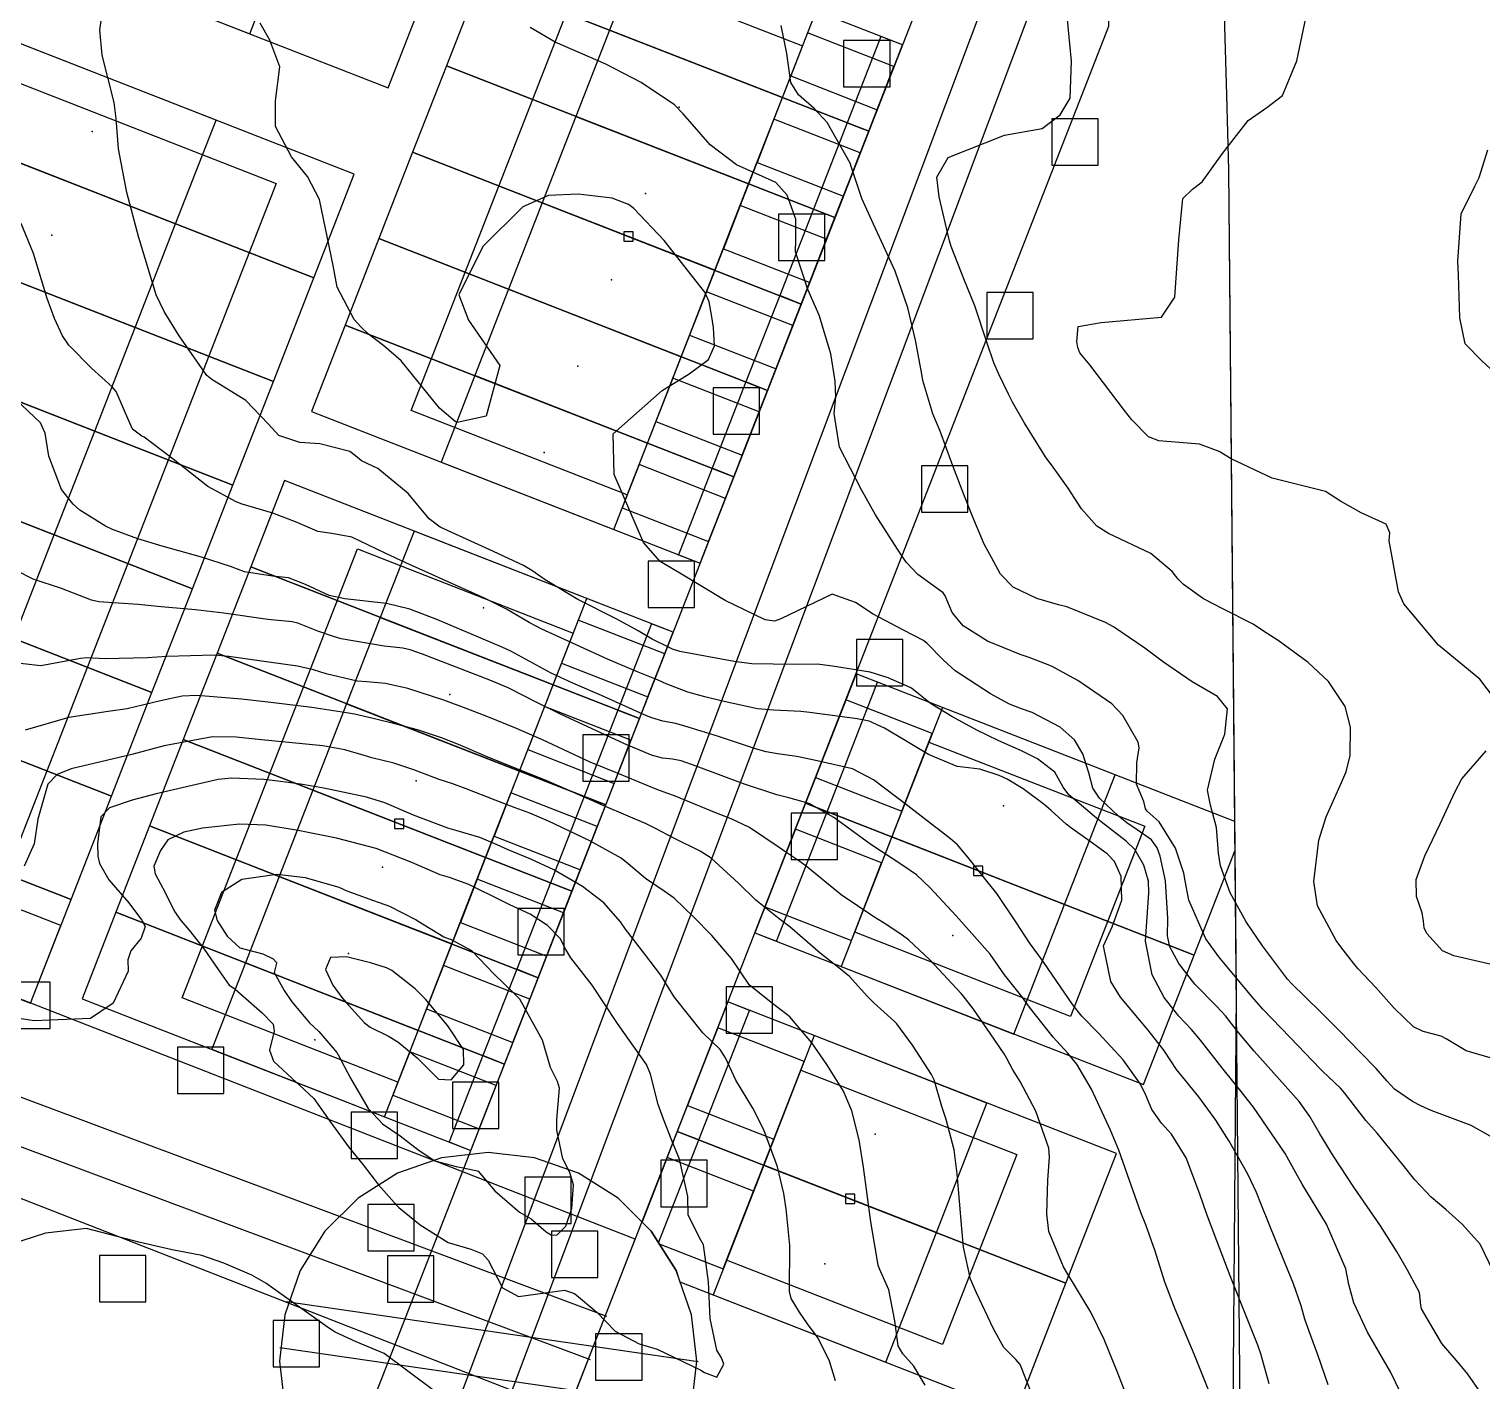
# Model space of a CAD drawing. Header units: feet. Extents: x 1313709 to 1317500, y 405869 to 411659.
# Drawn here: x 1316105.3 to 1316418.7, y 409114.9 to 409406.5 of the extents above; entities that cross this region are included whole.
import ezdxf

# ---------------------------------------------------------------- set-up
doc = ezdxf.new("R2010")
doc.units = ezdxf.units.FT
for name, color, linetype in [('A-BLDG-OTLN', 3, 'CONTINUOUS'), ('C-LOD', 30, 'CONTINUOUS'), ('C-MISC', 7, 'CONTINUOUS'), ('C-PROP', 6, 'CONTINUOUS'), ('C-PVMT', 8, 'CONTINUOUS'), ('C-TOPO-MAJR', 32, 'CONTINUOUS'), ('C-TOPO-SPOT', 7, 'CONTINUOUS'), ('C-UTIL', 4, 'CONTINUOUS'), ('L-PLNT-TREE', 90, 'CONTINUOUS'), ('V-PROP-LINE', 7, 'CONTINUOUS')]:
    doc.layers.add(name, color=color, linetype=linetype)

msp = doc.modelspace()

# ---------------------------------------------------------------- linework, layer by layer
at = {"layer": 'A-BLDG-OTLN'}
for points in [[(1316108.22, 409422.96), (1316152.93, 409405.5), (1316161.66, 409427.86), (1316116.95, 409445.31), (1316108.22, 409422.96)], [(1316230.53, 409406.3), (1316267.8, 409391.75), (1316275.07, 409410.38), (1316237.81, 409424.93), (1316230.53, 409406.3)], [(1316223.26, 409387.67), (1316260.53, 409373.12), (1316267.8, 409391.75), (1316230.53, 409406.3), (1316223.26, 409387.67)], [(1316092.22, 409381.97), (1316136.93, 409364.51), (1316145.66, 409386.87), (1316100.95, 409404.33), (1316092.22, 409381.97)], [(1316215.99, 409369.04), (1316253.25, 409354.49), (1316260.53, 409373.12), (1316223.26, 409387.67), (1316215.99, 409369.04)], [(1316083.49, 409359.61), (1316128.2, 409342.16), (1316136.93, 409364.51), (1316092.22, 409381.97), (1316083.49, 409359.61)], [(1316208.71, 409350.41), (1316245.98, 409335.86), (1316253.25, 409354.49), (1316215.99, 409369.04), (1316208.71, 409350.41)], [(1316074.76, 409337.26), (1316119.47, 409319.8), (1316128.2, 409342.16), (1316083.49, 409359.61), (1316074.76, 409337.26)], [(1316201.44, 409331.78), (1316238.71, 409317.23), (1316245.98, 409335.86), (1316208.71, 409350.41), (1316201.44, 409331.78)], [(1316066.04, 409314.9), (1316110.75, 409297.44), (1316119.47, 409319.8), (1316074.76, 409337.26), (1316066.04, 409314.9)], [(1316194.17, 409313.14), (1316231.43, 409298.6), (1316238.71, 409317.23), (1316201.44, 409331.78), (1316194.17, 409313.14)], [(1316057.31, 409292.54), (1316102.02, 409275.09), (1316110.75, 409297.44), (1316066.04, 409314.9), (1316057.31, 409292.54)], [(1316181.08, 409279.61), (1316218.34, 409265.06), (1316225.61, 409283.69), (1316188.35, 409298.24), (1316181.08, 409279.61)], [(1316173.8, 409260.98), (1316211.07, 409246.43), (1316218.34, 409265.06), (1316181.08, 409279.61), (1316173.8, 409260.98)], [(1316166.53, 409242.35), (1316203.79, 409227.8), (1316211.07, 409246.43), (1316173.8, 409260.98), (1316166.53, 409242.35)], [(1316291.41, 409232.25), (1316328.67, 409217.7), (1316339.58, 409245.64), (1316302.32, 409260.19), (1316291.41, 409232.25)], [(1316159.26, 409223.72), (1316196.52, 409209.17), (1316203.79, 409227.8), (1316166.53, 409242.35), (1316159.26, 409223.72)], [(1316280.5, 409204.3), (1316317.76, 409189.75), (1316328.67, 409217.7), (1316291.41, 409232.25), (1316280.5, 409204.3)], [(1316151.98, 409205.09), (1316189.25, 409190.54), (1316196.52, 409209.17), (1316159.26, 409223.72), (1316151.98, 409205.09)], [(1316144.71, 409186.46), (1316181.98, 409171.91), (1316189.25, 409190.54), (1316151.98, 409205.09), (1316144.71, 409186.46)], [(1316263.77, 409161.45), (1316301.03, 409146.9), (1316311.94, 409174.85), (1316274.68, 409189.4), (1316263.77, 409161.45)], [(1316252.86, 409133.51), (1316290.12, 409118.96), (1316301.03, 409146.9), (1316263.77, 409161.45), (1316252.86, 409133.51)]]:
    msp.add_lwpolyline(points, close=True, dxfattribs=at)
at = {"layer": 'C-LOD'}
msp.add_lwpolyline([(1316363.56, 408919.77), (1316365.74, 409198.63), (1316364.12, 409376.15), (1316363.66, 409392.25), (1316359.66, 409530.59), (1316358.43, 409573.13), (1316356.29, 409647.36), (1316354.08, 409723.75), (1316351.92, 409798.39), (1316349.7, 409875.22)], dxfattribs=at)
at = {"layer": 'C-MISC'}
msp.add_lwpolyline([(1316175.29, 409882.05), (1316147.13, 409840.8), (1316117.25, 409800.78), (1316085.69, 409762.07), (1315822.79, 409453.18), (1315751.45, 409369.35), (1315496.6, 409069.92), (1315725.53, 408876.04), (1315669.73, 408824.9), (1315611.32, 408771.35), (1315906.47, 408572.9), (1316371.21, 408597.55), (1316364.12, 409376.15), (1316363.66, 409392.25), (1316359.66, 409530.59), (1316358.43, 409573.13), (1316356.29, 409647.36), (1316354.08, 409723.75), (1316351.92, 409798.39), (1316349.7, 409875.22)], dxfattribs=at)
at = {"layer": 'C-PROP'}
for points in [[(1316089.59, 409430.23), (1316182.74, 409393.86), (1316191.47, 409416.22), (1316098.32, 409452.58), (1316089.59, 409430.23)], [(1316202.59, 409417.21), (1316286.43, 409384.48), (1316291.75, 409398.11), (1316293.7, 409403.11), (1316209.86, 409435.84), (1316202.59, 409417.21)], [(1316187.76, 409324.23), (1316225.58, 409421.11), (1316272.16, 409402.93), (1316234.34, 409306.05), (1316187.76, 409324.23)], [(1316195.32, 409398.58), (1316279.15, 409365.85), (1316283.77, 409377.67), (1316286.43, 409384.48), (1316202.59, 409417.21), (1316195.32, 409398.58)], [(1316073.59, 409389.24), (1316166.74, 409352.87), (1316175.47, 409375.23), (1316082.32, 409411.6), (1316073.59, 409389.24)], [(1316034.03, 409232.92), (1316098.04, 409396.87), (1316158.59, 409373.23), (1316094.58, 409209.28), (1316034.03, 409232.92)], [(1316188.04, 409379.95), (1316271.88, 409347.22), (1316279.15, 409365.85), (1316195.32, 409398.58), (1316188.04, 409379.95)], [(1316064.86, 409366.88), (1316158.01, 409330.52), (1316166.74, 409352.87), (1316073.59, 409389.24), (1316064.86, 409366.88)], [(1316180.77, 409361.32), (1316264.61, 409328.59), (1316269.92, 409342.19), (1316271.88, 409347.22), (1316188.04, 409379.95), (1316180.77, 409361.32)], [(1316056.14, 409344.53), (1316056.14, 409344.53), (1316056.14, 409344.53), (1316149.28, 409308.16), (1316158.01, 409330.52), (1316064.86, 409366.88), (1316056.14, 409344.53)], [(1316233.62, 409360.77), (1316235.62, 409360.77), (1316235.62, 409362.77), (1316233.62, 409362.77), (1316233.62, 409360.77)], [(1316173.5, 409342.69), (1316257.33, 409309.96), (1316261.95, 409321.79), (1316264.61, 409328.59), (1316180.77, 409361.32), (1316173.5, 409342.69)], [(1316047.41, 409322.17), (1316047.41, 409322.17), (1316047.41, 409322.17), (1316140.56, 409285.8), (1316149.28, 409308.16), (1316056.14, 409344.53), (1316047.41, 409322.17)], [(1316166.22, 409324.05), (1316250.06, 409291.33), (1316257.33, 409309.96), (1316173.5, 409342.69), (1316166.22, 409324.05)], [(1316038.68, 409299.81), (1316038.68, 409299.81), (1316038.68, 409299.81), (1316131.83, 409263.45), (1316140.56, 409285.8), (1316047.41, 409322.17), (1316038.68, 409299.81)], [(1316153.13, 409290.52), (1316236.97, 409257.79), (1316244.24, 409276.42), (1316160.4, 409309.15), (1316153.13, 409290.52)], [(1316029.95, 409277.46), (1316123.1, 409241.09), (1316131.83, 409263.45), (1316038.68, 409299.81), (1316029.95, 409277.46)], [(1316138.31, 409197.55), (1316176.13, 409294.42), (1316222.7, 409276.24), (1316184.88, 409179.36), (1316138.31, 409197.55)], [(1316145.86, 409271.89), (1316229.69, 409239.16), (1316236.97, 409257.79), (1316153.13, 409290.52), (1316145.86, 409271.89)], [(1316021.22, 409255.1), (1316114.37, 409218.73), (1316123.1, 409241.09), (1316029.95, 409277.46), (1316021.22, 409255.1)], [(1316138.58, 409253.26), (1316222.42, 409220.53), (1316229.69, 409239.16), (1316145.86, 409271.89), (1316138.58, 409253.26)], [(1316272.78, 409239.52), (1316356.61, 409206.79), (1316365.46, 409229.44), (1316365.4, 409235.56), (1316283.69, 409267.46), (1316272.78, 409239.52)], [(1316012.5, 409232.74), (1316061.71, 409213.53), (1316105.64, 409196.38), (1316114.37, 409218.73), (1316021.22, 409255.1), (1316012.5, 409232.74)], [(1316131.31, 409234.63), (1316215.15, 409201.9), (1316222.42, 409220.53), (1316138.58, 409253.26), (1316131.31, 409234.63)], [(1316283.4, 409211.75), (1316299.41, 409252.74), (1316345.98, 409234.55), (1316329.98, 409193.56), (1316283.4, 409211.75)], [(1316261.87, 409211.57), (1316345.7, 409178.84), (1316356.61, 409206.79), (1316272.78, 409239.52), (1316261.87, 409211.57)], [(1316124.04, 409216), (1316207.87, 409183.27), (1316215.15, 409201.9), (1316131.31, 409234.63), (1316124.04, 409216)], [(1316184.16, 409234.08), (1316186.16, 409234.08), (1316186.16, 409236.08), (1316184.16, 409236.08), (1316184.16, 409234.08)], [(1316309.04, 409223.97), (1316311.04, 409223.97), (1316311.04, 409225.97), (1316309.04, 409225.97), (1316309.04, 409223.97)], [(1316116.77, 409197.37), (1316200.6, 409164.64), (1316207.87, 409183.27), (1316124.04, 409216), (1316116.77, 409197.37)], [(1316245.14, 409168.72), (1316328.98, 409135.99), (1316339.89, 409163.94), (1316256.05, 409196.67), (1316245.14, 409168.72)], [(1316255.77, 409140.96), (1316271.77, 409181.95), (1316318.35, 409163.76), (1316302.35, 409122.78), (1316255.77, 409140.96)], [(1316237.52, 409149.21), (1316239.51, 409147.23), (1316244.87, 409138.7), (1316245.71, 409136.3), (1316318.07, 409108.05), (1316328.98, 409135.99), (1316245.14, 409168.72), (1316237.52, 409149.21)], [(1316281.4, 409153.18), (1316283.4, 409153.18), (1316283.4, 409155.18), (1316281.4, 409155.18), (1316281.4, 409153.18)]]:
    msp.add_lwpolyline(points, close=True, dxfattribs=at)
at = {"layer": 'C-PVMT'}
for points in [[(1316173.24, 409094.56), (1316205.13, 409066.25), (1316338.22, 409407.15), (1316335.26, 409509.56), (1316173.24, 409094.56)], [(1316269.62, 409396.41), (1316288.25, 409389.14), (1316289.32, 409391.88), (1316291.88, 409398.45), (1316273.25, 409405.73), (1316269.62, 409396.41)], [(1316281.77, 409386.3), (1316286.43, 409384.48), (1316288.62, 409390.08), (1316291.75, 409398.11), (1316293.7, 409403.11), (1316289.04, 409404.93), (1316281.77, 409386.3)], [(1316262.34, 409377.78), (1316280.97, 409370.51), (1316284.4, 409379.27), (1316284.61, 409379.82), (1316265.98, 409387.1), (1316262.34, 409377.78)], [(1316274.5, 409367.67), (1316279.15, 409365.85), (1316283.77, 409377.67), (1316285.61, 409382.38), (1316286.43, 409384.48), (1316281.77, 409386.3), (1316274.5, 409367.67)], [(1316255.07, 409359.15), (1316273.7, 409351.88), (1316277.33, 409361.19), (1316258.71, 409368.47), (1316255.07, 409359.15)], [(1316267.22, 409349.04), (1316271.88, 409347.22), (1316279.15, 409365.85), (1316274.5, 409367.67), (1316267.22, 409349.04)], [(1316247.8, 409340.52), (1316266.43, 409333.25), (1316266.82, 409334.26), (1316270.06, 409342.56), (1316251.43, 409349.84), (1316247.8, 409340.52)], [(1316259.95, 409330.41), (1316264.61, 409328.59), (1316268.43, 409338.36), (1316270.02, 409342.44), (1316271.88, 409347.22), (1316267.22, 409349.04), (1316259.95, 409330.41)], [(1316240.52, 409321.89), (1316259.15, 409314.62), (1316261.95, 409321.79), (1316262.79, 409323.93), (1316244.16, 409331.21), (1316240.52, 409321.89)], [(1316252.68, 409311.78), (1316257.33, 409309.96), (1316261.95, 409321.79), (1316264.61, 409328.59), (1316259.95, 409330.41), (1316252.68, 409311.78)], [(1316233.25, 409303.26), (1316251.88, 409295.98), (1316255.51, 409305.3), (1316236.89, 409312.57), (1316233.25, 409303.26)], [(1316245.4, 409293.15), (1316250.06, 409291.33), (1316257.33, 409309.96), (1316252.68, 409311.78), (1316245.4, 409293.15)], [(1316220.16, 409269.72), (1316238.79, 409262.45), (1316240.6, 409267.1), (1316242.42, 409271.76), (1316223.79, 409279.04), (1316220.16, 409269.72)], [(1316232.31, 409259.61), (1316236.97, 409257.79), (1316244.24, 409276.42), (1316239.58, 409278.24), (1316232.31, 409259.61)], [(1316272.78, 409239.52), (1316277.43, 409237.7), (1316288.34, 409265.64), (1316283.69, 409267.46), (1316272.78, 409239.52)], [(1316212.88, 409251.09), (1316231.51, 409243.82), (1316233.33, 409248.48), (1316235.15, 409253.13), (1316216.52, 409260.41), (1316212.88, 409251.09)], [(1316225.04, 409240.98), (1316229.69, 409239.16), (1316236.97, 409257.79), (1316232.31, 409259.61), (1316225.04, 409240.98)], [(1316274.96, 409245.11), (1316293.59, 409237.83), (1316300.13, 409254.6), (1316281.51, 409261.87), (1316274.96, 409245.11)], [(1316012.5, 409232.74), (1316061.71, 409213.53), (1316105.64, 409196.38), (1316112.19, 409213.15), (1316019.04, 409249.51), (1316012.5, 409232.74)], [(1315960.68, 409210.03), (1315960.68, 409210.03), (1315986.33, 409215.13), (1316024.6, 409207.52), (1316047.29, 409192.36), (1316048.29, 409193.62), (1316092.88, 409158.42), (1316221.51, 409108.2), (1316236.06, 409145.46), (1315975.23, 409247.29), (1315960.68, 409210.03)], [(1316205.61, 409232.46), (1316224.24, 409225.19), (1316227.87, 409234.5), (1316209.25, 409241.78), (1316205.61, 409232.46)], [(1316217.77, 409222.35), (1316222.42, 409220.53), (1316229.69, 409239.16), (1316225.04, 409240.98), (1316217.77, 409222.35)], [(1316261.87, 409211.57), (1316266.52, 409209.75), (1316277.43, 409237.7), (1316272.78, 409239.52), (1316261.87, 409211.57)], [(1316264.05, 409217.16), (1316282.68, 409209.89), (1316289.22, 409226.66), (1316270.6, 409233.93), (1316264.05, 409217.16)], [(1316198.34, 409213.83), (1316216.97, 409206.56), (1316218.79, 409211.22), (1316220.6, 409215.87), (1316201.97, 409223.15), (1316198.34, 409213.83)], [(1316210.49, 409203.72), (1316215.15, 409201.9), (1316222.42, 409220.53), (1316217.77, 409222.35), (1316210.49, 409203.72)], [(1316191.06, 409195.2), (1316209.69, 409187.93), (1316213.33, 409197.24), (1316194.7, 409204.52), (1316191.06, 409195.2)], [(1316203.22, 409185.09), (1316207.87, 409183.27), (1316215.15, 409201.9), (1316210.49, 409203.72), (1316203.22, 409185.09)], [(1316245.14, 409168.72), (1316249.79, 409166.9), (1316260.7, 409194.85), (1316256.05, 409196.67), (1316245.14, 409168.72)], [(1316247.32, 409174.31), (1316265.95, 409167.04), (1316272.5, 409183.81), (1316253.87, 409191.08), (1316250.59, 409182.69), (1316247.32, 409174.31)], [(1316183.79, 409176.57), (1316202.42, 409169.3), (1316206.05, 409178.61), (1316187.43, 409185.89), (1316183.79, 409176.57)], [(1316195.95, 409166.46), (1316200.6, 409164.64), (1316207.87, 409183.27), (1316203.22, 409185.09), (1316195.95, 409166.46)], [(1316237.52, 409149.21), (1316239.51, 409147.23), (1316241.11, 409144.68), (1316249.79, 409166.9), (1316245.14, 409168.72), (1316241.73, 409159.99), (1316237.52, 409149.21)], [(1316237.52, 409149.21), (1316239.51, 409147.23), (1316241.24, 409144.48), (1316255.04, 409139.09), (1316261.59, 409155.86), (1316242.96, 409163.13), (1316237.67, 409149.6), (1316237.52, 409149.21)]]:
    msp.add_lwpolyline(points, close=True, dxfattribs=at)
msp.add_lwpolyline([(1316248.2, 409109.16), (1316249.32, 409119.17), (1316248.2, 409129.18), (1316244.87, 409138.7), (1316239.51, 409147.23), (1316232.38, 409154.35), (1316223.85, 409159.71), (1316214.34, 409163.04), (1316204.32, 409164.17), (1316194.31, 409163.04), (1316184.8, 409159.71), (1316176.27, 409154.35), (1316169.14, 409147.23), (1316163.78, 409138.7), (1316160.45, 409129.18), (1316159.32, 409119.17), (1316159.32, 409119.17), (1316160.45, 409109.16)], dxfattribs=at)
at = {"layer": 'C-TOPO-MAJR'}
for points in [[(1316424.96, 409183.34), (1316415.31, 409186.15), (1316410.97, 409188.72), (1316409.9, 409189.31), (1316406.06, 409190.32), (1316403.93, 409191.28), (1316399.74, 409195.31), (1316395.83, 409199.76), (1316391.92, 409203.91), (1316391.01, 409205), (1316388.28, 409208.57), (1316387.27, 409209.89), (1316383.25, 409217.38), (1316382.41, 409222.68), (1316383.52, 409231.53), (1316385.11, 409236.61), (1316388.09, 409243.38), (1316389.38, 409246.29), (1316390.29, 409249.83), (1316390.33, 409255.93), (1316389.23, 409260.41), (1316385.57, 409265.8), (1316381.21, 409269.91), (1316374.76, 409274.6), (1316371.62, 409276.67), (1316369.32, 409278.19), (1316362.83, 409281.49), (1316358.61, 409283.62), (1316354.3, 409286.74), (1316353.2, 409287.88), (1316351.89, 409289.52), (1316347.31, 409293.4), (1316338.16, 409297.74), (1316335.64, 409299.28), (1316332.35, 409303.07), (1316329.48, 409307.47), (1316326.21, 409312.04), (1316324.55, 409314.26), (1316319.96, 409321.68), (1316317.47, 409326.05), (1316316.59, 409327.78), (1316314.53, 409332.07), (1316313.4, 409334.54), (1316311.89, 409338.97), (1316309.33, 409346.82), (1316306.94, 409352.65), (1316304.19, 409359.61), (1316303.86, 409360.82), (1316301.59, 409370.37), (1316301.1, 409374.56), (1316303.56, 409378.85), (1316315.72, 409383.61), (1316323.86, 409385.09), (1316327.73, 409388.02), (1316329.89, 409391.66), (1316330.2, 409399.58), (1316328.76, 409414.66)], [(1316400.96, 409112.73), (1316399.05, 409116.76), (1316394, 409125.41), (1316391.04, 409131.73), (1316390.01, 409135.74), (1316389.31, 409139.06), (1316385.16, 409148.72), (1316379.95, 409157.38), (1316378.59, 409159.77), (1316376.29, 409163.94), (1316369.46, 409173.94), (1316366.48, 409177.69), (1316362.87, 409182.16), (1316358.02, 409188.44), (1316356.06, 409190.72), (1316353.34, 409193.62), (1316350.17, 409197.6), (1316347.58, 409202.48), (1316346.16, 409209.78), (1316346.86, 409220.17), (1316346.75, 409222.75), (1316345.77, 409226.18), (1316343.83, 409229.58), (1316341.93, 409231.38), (1316336.58, 409235.5), (1316335.15, 409236.69), (1316333.21, 409238.29), (1316329.61, 409241.37), (1316328.37, 409243.02), (1316326.54, 409246.26), (1316322.87, 409249.14), (1316319.36, 409250.83), (1316314.53, 409252.97), (1316309.73, 409255.31), (1316304.33, 409258.27), (1316299.78, 409261.03), (1316295.66, 409264.36), (1316295.4, 409264.53), (1316290.6, 409266.57), (1316286.71, 409267.79), (1316278.62, 409269.09), (1316275.87, 409269.45), (1316275.34, 409269.5), (1316270.4, 409269.46), (1316261.21, 409269.62), (1316257.43, 409270.11), (1316245.65, 409272.29), (1316244.13, 409272.78), (1316243.55, 409273.03), (1316239.69, 409274.92), (1316236.71, 409276.72), (1316232.11, 409279.21), (1316223.68, 409283.51), (1316216.62, 409287.74), (1316213.77, 409289.71), (1316211.93, 409290.83), (1316205.46, 409293.84), (1316193.97, 409299.08), (1316191.6, 409300.85), (1316187.06, 409306.35), (1316180.51, 409311.74), (1316177.01, 409313.42), (1316175.69, 409314.47), (1316174.47, 409315.39), (1316168.01, 409317.07), (1316163.73, 409317.35), (1316159.2, 409318.87), (1316156.87, 409321.39), (1316152.05, 409326.42), (1316144.74, 409330.92), (1316143.68, 409331.79), (1316137.71, 409340.36), (1316134.42, 409345.6), (1316132.75, 409349.22), (1316128.94, 409361.8), (1316126.39, 409371.3), (1316124.57, 409380.73), (1316124.13, 409387.26), (1316123.68, 409390.66), (1316121.05, 409400.9), (1316120.55, 409406.36), (1316121.23, 409410.77)], [(1316421.38, 409262.09), (1316418.27, 409266.32), (1316409.36, 409273.63), (1316401.89, 409282.55), (1316400.74, 409285.13), (1316398.67, 409296.15), (1316398.83, 409297.86), (1316398.04, 409299.75), (1316392.62, 409302.14), (1316388.18, 409304.68), (1316384.97, 409306.78), (1316382.35, 409307.45), (1316373.45, 409309.64), (1316364.63, 409313.8), (1316362.01, 409315.37), (1316357.76, 409316.99), (1316348.98, 409317.74), (1316346.77, 409318.58), (1316343.18, 409322.21), (1316341.63, 409324.25), (1316334.1, 409334.07), (1316331.95, 409336.66), (1316331.57, 409337.83), (1316331.32, 409339.14), (1316331.59, 409342.39), (1316336.6, 409343.2), (1316349.6, 409344.37), (1316352.49, 409348.7), (1316353.33, 409361.07), (1316354.19, 409369.95), (1316356.29, 409371.97), (1316358.38, 409373.59), (1316362.75, 409379.7), (1316368.26, 409386.83), (1316372.27, 409389.59), (1316375.69, 409392.2), (1316378.76, 409399.71), (1316381.1, 409410.58)], [(1316418.48, 409112.36), (1316415.65, 409116.35), (1316413.99, 409118.4), (1316410.08, 409123), (1316405.64, 409130.47), (1316405.51, 409131.26), (1316405.2, 409134.01), (1316402.63, 409138.81), (1316400.44, 409142.66), (1316396.84, 409148.39), (1316391.1, 409156.72), (1316386.69, 409163.38), (1316383.72, 409168.25), (1316381.6, 409171.96), (1316379.27, 409175.18), (1316369.54, 409186.07), (1316365.84, 409190.53), (1316363.38, 409193.66), (1316361.52, 409195.71), (1316356.8, 409200.49), (1316353.35, 409204.95), (1316351.38, 409208.57), (1316350.87, 409210.96), (1316350.92, 409214.7), (1316350.47, 409222.78), (1316349.29, 409228.1), (1316348.64, 409229.91), (1316347.39, 409231.63), (1316344.32, 409233.81), (1316342.07, 409235.32), (1316340.33, 409236.77), (1316336.24, 409240.65), (1316334.77, 409242.76), (1316333.88, 409246.1), (1316332.61, 409250.19), (1316330.83, 409253.24), (1316327.76, 409255.97), (1316321.65, 409259.12), (1316319.42, 409259.93), (1316316.83, 409260.88), (1316312.69, 409263.1), (1316305.11, 409268.09), (1316302.46, 409270.45), (1316299.06, 409274), (1316298.24, 409274.63), (1316293.9, 409276.89), (1316287.39, 409280.33), (1316283.56, 409282.83), (1316278.53, 409284.61), (1316267.5, 409279.3), (1316266.1, 409278.77), (1316264.1, 409279.07), (1316259.64, 409281.25), (1316255.43, 409283.29), (1316245.69, 409289.18), (1316244.46, 409289.91), (1316241.45, 409291.67), (1316237.83, 409295.78), (1316231.51, 409310.42), (1316231.32, 409319.19), (1316241.86, 409328.54), (1316247.68, 409332.18), (1316251.9, 409335.28), (1316253.14, 409338.2), (1316252.95, 409342.15), (1316252.53, 409344.86), (1316252.01, 409347.71), (1316251.05, 409349.77), (1316242.28, 409360.92), (1316235.76, 409367.85), (1316234.61, 409368.71), (1316231.1, 409370.03), (1316223.73, 409370.93), (1316217.33, 409370.63), (1316211.81, 409368.17), (1316203.16, 409359.65), (1316198.02, 409349.22), (1316200.1, 409343.77), (1316206.83, 409333.97), (1316203.92, 409323.01), (1316197.65, 409321.67), (1316197.2, 409321.85), (1316193.87, 409324.74), (1316185.59, 409334.96), (1316181.81, 409338.17), (1316178.53, 409340.7), (1316176.89, 409342.32), (1316175.43, 409343.9), (1316171.79, 409350.84), (1316170.88, 409355.56), (1316167.94, 409369.8), (1316165.4, 409374.76), (1316161.9, 409379), (1316158.47, 409385.5), (1316158.44, 409391.02), (1316159.4, 409398.38), (1316157.24, 409404.14), (1316155.16, 409407.81)], [(1316421.21, 409138.42), (1316418.3, 409144.39), (1316414.5, 409148.65), (1316410.9, 409151.91), (1316407.75, 409154.56), (1316404.22, 409158.29), (1316401.72, 409161.43), (1316396.13, 409168.35), (1316393.69, 409171.12), (1316389.04, 409177.09), (1316388.21, 409178.06), (1316384.34, 409181.73), (1316383.82, 409182.25), (1316377.36, 409188.97), (1316371.41, 409195.14), (1316369.09, 409197.81), (1316363.41, 409204.65), (1316361.93, 409206.38), (1316359.12, 409210.3), (1316355.45, 409218.63), (1316354.72, 409222.81), (1316354.43, 409224.47), (1316352.61, 409229.82), (1316349.07, 409235.53), (1316346.46, 409237.83), (1316346.12, 409238.3), (1316345.76, 409239.94), (1316344.2, 409243.64), (1316344.25, 409248.21), (1316344.79, 409251.48), (1316344.54, 409252.7), (1316341.22, 409258.45), (1316338.87, 409260.96), (1316331.53, 409265.98), (1316325.87, 409269.11), (1316321.03, 409271), (1316319.08, 409271.63), (1316312.04, 409274.5), (1316306.77, 409277.81), (1316304.43, 409280.69), (1316302.93, 409284.29), (1316302.51, 409284.95), (1316297.05, 409288.87), (1316294.52, 409291.53), (1316292.67, 409294.34), (1316287.87, 409301.77), (1316284.86, 409307.11), (1316280.11, 409316.35), (1316279.01, 409323.63), (1316279.31, 409327.16), (1316279.22, 409330.58), (1316278.25, 409336.51), (1316275.72, 409344.78), (1316273.27, 409350.35), (1316270.67, 409358.45), (1316270.72, 409361.11), (1316270.69, 409365.52), (1316268.81, 409370.68), (1316266.38, 409373.4), (1316265.63, 409373.81), (1316257.93, 409377.21), (1316252.23, 409381.53), (1316246.44, 409388.27), (1316244.53, 409390.18), (1316237.34, 409395), (1316229.74, 409398.97), (1316218.83, 409403.72), (1316213.38, 409406.84)], [(1316420.49, 409167.7), (1316416.36, 409170), (1316407.72, 409173.24), (1316405.51, 409174.24), (1316403.72, 409175.21), (1316399.86, 409177.87), (1316398.29, 409179.55), (1316395.9, 409182.34), (1316392.35, 409185.9), (1316387.95, 409190.45), (1316387.43, 409190.99), (1316383.86, 409194.52), (1316377.56, 409200.69), (1316376.76, 409201.59), (1316371.38, 409208.79), (1316367.81, 409213.94), (1316364.43, 409220.22), (1316362.31, 409226), (1316361.88, 409228.75), (1316361.47, 409234.27), (1316360.15, 409239.14), (1316359.54, 409242.34), (1316361.1, 409249.02), (1316363.23, 409254.43), (1316363.82, 409259.9), (1316361.69, 409262.56), (1316356.21, 409265.7), (1316349.99, 409269.97), (1316345.96, 409273), (1316339.2, 409277.57), (1316337.49, 409278.49), (1316329.16, 409281.87), (1316327.38, 409282.35), (1316322.7, 409283.68), (1316317.58, 409286.12), (1316314.89, 409288.96), (1316312.91, 409292.54), (1316311.33, 409295.45), (1316308.89, 409301.22), (1316306.91, 409306.15), (1316304.59, 409312.32), (1316301.87, 409319.76), (1316300.24, 409323.5), (1316298.13, 409330.7), (1316297.9, 409332.09), (1316296.53, 409339.4), (1316294.87, 409346.4), (1316292.13, 409354.34), (1316287.44, 409364.45), (1316284.92, 409369.95), (1316282.75, 409376.66), (1316282.42, 409377.57), (1316277.48, 409386.35), (1316274.67, 409389.42), (1316271.27, 409392.35), (1316269.66, 409394.97), (1316268.77, 409401.28), (1316267.57, 409407.33)], [(1316420.45, 409333.32), (1316418.67, 409334.94), (1316415.08, 409338.66), (1316413.92, 409344.26), (1316413.63, 409353.44), (1316413.51, 409356.44), (1316414.21, 409366.66), (1316417.16, 409372.67), (1316418.07, 409374.51), (1316419.95, 409380.5)], [(1316385.53, 409114.08), (1316383.27, 409120.55), (1316381.26, 409126), (1316380.49, 409128.26), (1316379.7, 409131.13), (1316378.06, 409135.87), (1316374.31, 409145.02), (1316371.16, 409152.85), (1316370.08, 409155.54), (1316368.21, 409159.52), (1316364.15, 409166.63), (1316361.31, 409171.16), (1316357.6, 409176.17), (1316352.85, 409182.09), (1316351.59, 409183.93), (1316350.09, 409186.27), (1316346.7, 409190.61), (1316340.76, 409197.7), (1316338.63, 409201.07), (1316337.07, 409208.78), (1316338.96, 409212.87), (1316341.02, 409218.63), (1316340.9, 409223.76), (1316339.47, 409226.99), (1316337.83, 409228.64), (1316334.17, 409231.26), (1316329.93, 409234.28), (1316329.03, 409234.99), (1316325.75, 409237.93), (1316324.27, 409239.23), (1316319.75, 409242.63), (1316316.26, 409244.71), (1316314.59, 409245.54), (1316310.41, 409246.86), (1316305.5, 409247.47), (1316299.34, 409250.03), (1316294.3, 409253.04), (1316289.86, 409255.72), (1316286.54, 409257.21), (1316283.92, 409257.74), (1316273.74, 409259.09), (1316271.79, 409259.33), (1316265.98, 409259.58), (1316262.43, 409259.92), (1316254.86, 409261.56), (1316251.11, 409262.45), (1316247.44, 409263.47), (1316242.76, 409265.3), (1316240.99, 409266.07), (1316236.73, 409267.8), (1316230.06, 409270.6), (1316215.74, 409277.14), (1316213.21, 409278.53), (1316208.29, 409281.37), (1316203.67, 409283.7), (1316186.56, 409291.42), (1316182.1, 409293.47), (1316174.97, 409296.93), (1316170.63, 409297.72), (1316167.63, 409298.12), (1316163.13, 409300.12), (1316157.93, 409302.07), (1316151.29, 409304.06), (1316150, 409304.55), (1316143.86, 409307.86), (1316136.36, 409313.77), (1316130.17, 409318.49), (1316129.61, 409318.74), (1316127.65, 409320.23), (1316125.88, 409324.19), (1316124.08, 409328.34), (1316123.27, 409329.34), (1316118.79, 409333.36), (1316113.92, 409338.32), (1316112.56, 409340.38), (1316110.82, 409344.09), (1316109.25, 409348.38), (1316106.26, 409358.1), (1316103.62, 409364.58)], [(1316372.84, 409114.29), (1316370.99, 409120.74), (1316370.36, 409122.6), (1316370.04, 409123.37), (1316368.18, 409128.03), (1316364.43, 409137.58), (1316361.52, 409145.14), (1316359.32, 409151.03), (1316357.84, 409155.22), (1316354.89, 409163.07), (1316351.74, 409168.15), (1316349.56, 409170.5), (1316347.49, 409173.47), (1316346.21, 409176.53), (1316345.02, 409178.95), (1316341.29, 409184.15), (1316335.97, 409189.92), (1316332.39, 409193.59), (1316330.44, 409196.01), (1316324.18, 409205.16), (1316323.09, 409206.65), (1316321.13, 409209.39), (1316318.34, 409213.75), (1316314.04, 409220.08), (1316312.3, 409222.31), (1316307.83, 409227.89), (1316305.57, 409230.56), (1316304.09, 409231.85), (1316301.46, 409233.85), (1316300.65, 409234.5), (1316294.83, 409238.95), (1316287.45, 409244.58), (1316282.9, 409246.97), (1316275.94, 409248.54), (1316271.61, 409249.44), (1316270.41, 409249.71), (1316266.74, 409250.2), (1316264.31, 409250.59), (1316262, 409251.3), (1316254.03, 409253.95), (1316247.5, 409255.96), (1316244.82, 409256.7), (1316242.05, 409257.25), (1316239.62, 409257.93), (1316238.46, 409258.42), (1316228.82, 409262.75), (1316222.6, 409265.42), (1316217.93, 409267.61), (1316209.22, 409272.31), (1316207.53, 409273.15), (1316193.29, 409279.17), (1316187.42, 409281.41), (1316182.44, 409282.6), (1316173.42, 409283.59), (1316170.04, 409284.35), (1316164.93, 409286.72), (1316161.24, 409288.17), (1316157.8, 409288.48), (1316151.81, 409289.46), (1316148.73, 409290.57), (1316142.48, 409292.6), (1316133.99, 409294.98), (1316128.78, 409296.56), (1316123.33, 409298.58), (1316121.77, 409299.3), (1316116.28, 409302.73), (1316114.8, 409304.07), (1316112.29, 409307.19), (1316109.58, 409314.42), (1316108.81, 409319.37), (1316107.77, 409321.57), (1316102.36, 409326.72)], [(1316362.01, 409107.23), (1316358.8, 409115.27), (1316358.49, 409116.01), (1316356.6, 409120.66), (1316352.55, 409130.41), (1316350.32, 409136.25), (1316348.23, 409142.9), (1316346.18, 409148.59), (1316345.11, 409151.24), (1316342.28, 409159.37), (1316340.36, 409164.72), (1316338.56, 409168.98), (1316334.47, 409177.83), (1316331.29, 409183.24), (1316329.28, 409185.68), (1316326.18, 409189.09), (1316321.36, 409195.22), (1316319.16, 409198.21), (1316315.74, 409202.54), (1316315.09, 409203.46), (1316312.6, 409206.99), (1316305.3, 409215.26), (1316302.43, 409218.33), (1316299.71, 409221.28), (1316296.72, 409224.05), (1316293.78, 409226.09), (1316286.92, 409230.61), (1316278.93, 409236.42), (1316273.57, 409239.47), (1316269.17, 409240.72), (1316266.64, 409241.33), (1316259.4, 409243.73), (1316249.22, 409247.52), (1316245.94, 409248.69), (1316244.13, 409249.01), (1316241.97, 409249.22), (1316239.6, 409249.89), (1316233.62, 409252.39), (1316219.93, 409258.72), (1316214.97, 409261.21), (1316208.65, 409264.39), (1316204.69, 409266.1), (1316190.17, 409271.72), (1316187.54, 409272.62), (1316185.93, 409272.95), (1316181.88, 409273.43), (1316172.62, 409275.01), (1316170.96, 409275.49), (1316167.63, 409276.67), (1316163.31, 409278.36), (1316162.09, 409278.64), (1316156.83, 409279.2), (1316147.33, 409280.53), (1316141.2, 409281.24), (1316133.83, 409281.91), (1316128.83, 409282.42), (1316120.38, 409283), (1316118.8, 409283.31), (1316112.3, 409285.87), (1316106.21, 409287.88), (1316102.54, 409289.76)], [(1316342.06, 409111.76), (1316340.14, 409116.6), (1316337.21, 409123.86), (1316334.34, 409129.77), (1316329.39, 409137.95), (1316328.44, 409139.5), (1316325.31, 409147.16), (1316324.84, 409150.97), (1316325.05, 409158.24), (1316325.42, 409163.18), (1316325.25, 409165.15), (1316322.44, 409173.08), (1316319.08, 409179.49), (1316317.53, 409182.04), (1316316.23, 409184.46), (1316315.65, 409185.46), (1316312.67, 409189.78), (1316309.01, 409195.09), (1316306.82, 409197.97), (1316306.35, 409198.52), (1316299.61, 409205.74), (1316294.98, 409210.03), (1316293.62, 409211.06), (1316290.35, 409213.31), (1316287.53, 409215.03), (1316280.52, 409219.78), (1316272.91, 409225.96), (1316271.35, 409227.11), (1316268.77, 409228.83), (1316266.87, 409230.12), (1316260.69, 409234.28), (1316256.79, 409236.15), (1316253.58, 409237.41), (1316244.53, 409241.1), (1316242.88, 409241.71), (1316240.76, 409242.52), (1316232.35, 409245.93), (1316226.33, 409248.41), (1316221.72, 409250.53), (1316216.07, 409253.21), (1316210.46, 409255.66), (1316204.27, 409258.16), (1316199.62, 409259.97), (1316194.81, 409261.75), (1316186.98, 409264.29), (1316182.18, 409265.37), (1316178.14, 409265.71), (1316176.08, 409265.88), (1316169.39, 409267.46), (1316166.67, 409268.34), (1316163.22, 409269.12), (1316154.45, 409270.35), (1316148.43, 409271.2), (1316145.21, 409271.46), (1316135.06, 409271.2), (1316130.88, 409270.89), (1316121.76, 409270.68), (1316117.79, 409270.87), (1316116.38, 409270.75), (1316107.82, 409269.19), (1316100.24, 409270)], [(1316321.66, 409111.9), (1316319.12, 409118.43), (1316318.18, 409119.5), (1316315.55, 409122.1), (1316313.37, 409126.18), (1316309.68, 409133.95), (1316308.36, 409136.87), (1316306.88, 409143.79), (1316306.5, 409147.78), (1316305.53, 409159.57), (1316304.86, 409164.75), (1316303.1, 409171.3), (1316302.2, 409174.09), (1316300.52, 409179.83), (1316299.97, 409181.05), (1316295.89, 409187.35), (1316292.49, 409191.93), (1316292, 409192.47), (1316287.52, 409196.48), (1316286.08, 409197.9), (1316282.25, 409202.13), (1316279.96, 409204.03), (1316275.92, 409207.19), (1316269.41, 409212.86), (1316267.1, 409214.57), (1316262.09, 409218.63), (1316258.37, 409222.28), (1316252.45, 409227.67), (1316250.09, 409229.18), (1316244.54, 409231.94), (1316240.45, 409234.1), (1316238.41, 409235.09), (1316229.65, 409238.84), (1316220.84, 409242.73), (1316216.82, 409244.4), (1316210.85, 409246.8), (1316204.15, 409249.56), (1316197.91, 409252.17), (1316194.29, 409253.61), (1316189.11, 409255.35), (1316184.53, 409256.57), (1316179.57, 409257.84), (1316175.53, 409258.76), (1316173.81, 409259.06), (1316166.29, 409260.17), (1316157.44, 409261.28), (1316151.13, 409261.98), (1316141.57, 409262.79), (1316138.35, 409262.64), (1316133.67, 409261.6), (1316126.5, 409259.86), (1316122.41, 409259.32), (1316113.92, 409258), (1316104.44, 409255.31)], [(1316298.59, 409113.98), (1316296.16, 409118.1), (1316293.81, 409120.74), (1316292.8, 409122.48), (1316292.03, 409127.87), (1316290.78, 409134.53), (1316288.79, 409139.09), (1316288.47, 409139.88), (1316286.88, 409149.2), (1316285.33, 409161.03), (1316284.36, 409166.89), (1316282.81, 409173.18), (1316281, 409177.39), (1316277.42, 409183.19), (1316274.16, 409187.85), (1316269.42, 409193.45), (1316265.65, 409196.32), (1316260.73, 409200.31), (1316256.83, 409206.01), (1316252.62, 409211.01), (1316248.66, 409215.03), (1316244.44, 409219.07), (1316242.33, 409220.56), (1316238.26, 409223.32), (1316234.56, 409226.49), (1316233.01, 409227.66), (1316226.26, 409231.45), (1316217.38, 409235.68), (1316213.31, 409237.36), (1316210.14, 409238.55), (1316205.83, 409240.16), (1316199.59, 409242.65), (1316196.48, 409243.76), (1316193.79, 409244.62), (1316188.31, 409246.73), (1316184.01, 409248.14), (1316179.26, 409249.34), (1316177.6, 409249.8), (1316173.39, 409251.02), (1316168.65, 409251.92), (1316154.72, 409253.3), (1316150, 409253.8), (1316144.85, 409253.87), (1316134.45, 409251.91), (1316127.47, 409250.02), (1316122.04, 409248.77), (1316114.41, 409246.93), (1316111.41, 409245.71), (1316109.33, 409243.61), (1316107.19, 409236.1), (1316106.38, 409230.75), (1316104.27, 409225.94)], [(1316422.95, 409204.25), (1316412.64, 409206.63), (1316410.19, 409207.68), (1316406.79, 409211.42), (1316406.27, 409212.67), (1316406.11, 409214.12), (1316405.84, 409215.9), (1316404.59, 409219.42), (1316404.53, 409223.08), (1316406.41, 409228.22), (1316409.69, 409235.06), (1316412.83, 409241.92), (1316414.38, 409244.82), (1316419.59, 409250.84)], [(1316279.26, 409114.9), (1316277.98, 409119.16), (1316275.55, 409124.12), (1316273.2, 409127.23), (1316271.49, 409129.74), (1316269.7, 409132.67), (1316269.31, 409134.19), (1316269.42, 409144.14), (1316268.64, 409152.04), (1316268.11, 409155.33), (1316266.75, 409161.08), (1316263.77, 409169.09), (1316261.4, 409173.76), (1316257.74, 409179.81), (1316255.54, 409184.64), (1316254.35, 409186.4), (1316250.62, 409190), (1316244.46, 409197.74), (1316241.62, 409202.44), (1316238.14, 409207), (1316233.93, 409212.38), (1316232.87, 409213.97), (1316229.27, 409218.03), (1316224.72, 409221.58), (1316218.54, 409225.18), (1316213.51, 409227.44), (1316208.66, 409229.49), (1316206.31, 409230.56), (1316202.53, 409232.15), (1316197.66, 409233.59), (1316195.64, 409234.13), (1316188.23, 409236.96), (1316182.02, 409239.65), (1316178.09, 409240.86), (1316168.88, 409242.8), (1316163.85, 409243.67), (1316159.58, 409244.24), (1316155.98, 409244.62), (1316149.01, 409244.97), (1316146.09, 409244.66), (1316132.74, 409241.54), (1316127.55, 409240.21), (1316122.64, 409238.57), (1316120.77, 409236.61), (1316120.09, 409230.75), (1316120.15, 409228.11), (1316120.49, 409226.53), (1316122.54, 409223.02), (1316126.83, 409218.01), (1316128.94, 409215.24), (1316129.62, 409214.29), (1316130.35, 409212.95), (1316129.48, 409210.4), (1316127.25, 409207.68), (1316126.63, 409205.75), (1316126.67, 409203.3), (1316123.47, 409196.41), (1316118.54, 409193.13), (1316106.41, 409192.56), (1316098.9, 409193.73)], [(1316180.19, 409229.77), (1316171.66, 409232), (1316163.39, 409233.68), (1316156.37, 409234.81), (1316150.67, 409235.02), (1316142.73, 409234.16), (1316138.73, 409233.29), (1316135.22, 409231.64), (1316133.64, 409229.37), (1316132.25, 409225.92), (1316132.49, 409224.33), (1316134.66, 409220.24), (1316136.65, 409216.18), (1316138.03, 409214.24), (1316139.83, 409212.17), (1316143.05, 409208.02), (1316145.96, 409203.86), (1316148.5, 409200.25), (1316149.25, 409199.76), (1316149.79, 409199.44), (1316155.6, 409194.32), (1316158, 409191.85), (1316158.2, 409190.38), (1316157.16, 409186.28), (1316158.06, 409183.89), (1316163.02, 409179.26), (1316163.65, 409178.71), (1316166.74, 409175.83), (1316170.21, 409170.97), (1316174.2, 409165.44), (1316177.36, 409161.51), (1316180.7, 409157.2), (1316184.74, 409152.65), (1316185.1, 409152.34), (1316189.65, 409148.62), (1316195.73, 409144.8), (1316200.62, 409143.34), (1316203.15, 409142.33), (1316204.36, 409140.98), (1316207.41, 409135), (1316210.85, 409133.1), (1316220.8, 409134.48), (1316222.93, 409133.78), (1316227.76, 409129.77), (1316231.74, 409125.65), (1316236.92, 409122.91), (1316240.8, 409121.76), (1316250.2, 409117.24), (1316250.99, 409116.7), (1316253.68, 409115.69), (1316255.18, 409118.51), (1316254.64, 409119.86), (1316253.65, 409121.57), (1316252.23, 409128.39), (1316251.86, 409136.32), (1316250.81, 409144.27), (1316249.96, 409145.75), (1316247.49, 409150.77), (1316247.41, 409154.69), (1316245.61, 409162.73), (1316243.99, 409166.81), (1316242.17, 409171.36), (1316241.01, 409174.55), (1316239.36, 409181.09), (1316238.47, 409183.17), (1316233.22, 409190.55), (1316232.07, 409192.22), (1316226.77, 409200.29), (1316222.17, 409206.18), (1316220.9, 409208.37), (1316219.97, 409210.28), (1316217.13, 409213.16), (1316213.38, 409215.6), (1316209.04, 409217.65), (1316207.43, 409218.38), (1316200.14, 409222), (1316195.98, 409223.49), (1316193.99, 409224.09), (1316187.89, 409226.75), (1316180.19, 409229.77)], [(1316196.42, 409210.04), (1316194.78, 409210.64), (1316189.23, 409214.03), (1316188.74, 409214.37), (1316183.12, 409217.28), (1316179.65, 409218.5), (1316173.94, 409220.57), (1316172.17, 409221.35), (1316164.96, 409223.46), (1316158.76, 409224.16), (1316151.21, 409223.08), (1316146.82, 409220.28), (1316145.34, 409216.45), (1316145.89, 409214.21), (1316148.07, 409210.83), (1316150.78, 409208.36), (1316155.71, 409207.05), (1316157.97, 409205.97), (1316158.7, 409205.18), (1316158.72, 409205.03), (1316158.18, 409203.05), (1316160.36, 409199.16), (1316162.02, 409196.7), (1316165.79, 409192.17), (1316167.82, 409190.31), (1316171.68, 409185.77), (1316171.99, 409185.29), (1316174.62, 409180.24), (1316178.45, 409173.67), (1316181.57, 409170.38), (1316185.39, 409167.75), (1316189.46, 409164.61), (1316192.85, 409162.39), (1316197.42, 409161.15), (1316198.56, 409160.94), (1316201.68, 409160.32), (1316202.19, 409160.14), (1316205.76, 409155.92), (1316211.09, 409151.3), (1316213.6, 409149.88), (1316216.87, 409147.09), (1316217.97, 409146.36), (1316219.2, 409146.44), (1316221.12, 409148.29), (1316222.37, 409152.1), (1316222.75, 409157.24), (1316221.97, 409159.85), (1316220.46, 409162.84), (1316219.14, 409168.98), (1316219.15, 409171.29), (1316219.73, 409178.05), (1316219.3, 409179.47), (1316217.79, 409182.55), (1316216.03, 409188.42), (1316211.15, 409197.27), (1316210.09, 409198.32), (1316205.55, 409202.7), (1316200.81, 409207.67), (1316196.42, 409210.04)], [(1316170.33, 409206.27), (1316169.27, 409203.69), (1316170.82, 409200.29), (1316172.77, 409197.61), (1316174.18, 409195.96), (1316177.67, 409192.18), (1316178.86, 409191.26), (1316182.86, 409189.28), (1316184.87, 409188.06), (1316189.02, 409184.59), (1316193.66, 409179.98), (1316196.33, 409179.84), (1316199.09, 409183.1), (1316199.03, 409186.41), (1316195.66, 409191.48), (1316190.82, 409197.26), (1316188.57, 409199.47), (1316183.53, 409203.46), (1316182.44, 409204.05), (1316178.95, 409205.1), (1316173.75, 409206.42), (1316170.33, 409206.27)], [(1316192.41, 409113.01), (1316181.9, 409120.83), (1316175.9, 409123.36), (1316171.31, 409125.42), (1316169.72, 409126.5), (1316156.39, 409135.98), (1316153.34, 409137.7), (1316147.3, 409140.29), (1316142.61, 409141.94), (1316136.19, 409143.17), (1316128.96, 409144.87), (1316117.72, 409147.82), (1316108.83, 409146.82), (1316096.16, 409142.72)]]:
    msp.add_lwpolyline(points, dxfattribs=at)
at = {"layer": 'C-TOPO-SPOT'}
for p in [(1316245.53, 409389.71, 223), (1316118.94, 409384.42, 219), (1316238.26, 409371.08, 221), (1316110.21, 409362.06, 217), (1316230.98, 409352.45, 221), (1316223.71, 409333.82, 221), (1316216.44, 409315.19, 221), (1316203.34, 409281.65, 217), (1316196.07, 409263.02, 211), (1316188.8, 409244.39, 207), (1316315.49, 409238.94, 217), (1316181.53, 409225.76, 203), (1316304.58, 409211, 213), (1316174.25, 409207.13, 199), (1316166.98, 409188.5, 201), (1316287.85, 409168.15, 207), (1316276.94, 409140.2, 205)]:
    msp.add_point(p, dxfattribs=at)
at = {"layer": 'C-UTIL'}
for points in [[(1316184.29, 409074.08), (1316346.25, 409505.43)], [(1316193.65, 409070.56), (1316355.61, 409501.92)], [(1315967.08, 409227.15), (1316229.87, 409128.9)], [(1315963.58, 409217.78), (1316226.37, 409119.53)], [(1316160.86, 409132.03), (1316249.65, 409119.11)], [(1316159.42, 409122.13), (1316248.21, 409109.22)]]:
    msp.add_lwpolyline(points, dxfattribs=at)
at = {"layer": 'L-PLNT-TREE'}
for points in [[(1316281.02, 409394.06), (1316291.02, 409394.06), (1316291.02, 409404.06), (1316281.02, 409404.06), (1316281.02, 409394.06)], [(1316325.95, 409377.19), (1316335.95, 409377.19), (1316335.95, 409387.19), (1316325.95, 409387.19), (1316325.95, 409377.19)], [(1316266.96, 409356.61), (1316276.96, 409356.61), (1316276.96, 409366.61), (1316266.96, 409366.61), (1316266.96, 409356.61)], [(1316311.89, 409339.74), (1316321.89, 409339.74), (1316321.89, 409349.74), (1316311.89, 409349.74), (1316311.89, 409339.74)], [(1316252.9, 409319.17), (1316262.9, 409319.17), (1316262.9, 409329.17), (1316252.9, 409329.17), (1316252.9, 409319.17)], [(1316297.83, 409302.29), (1316307.83, 409302.29), (1316307.83, 409312.29), (1316297.83, 409312.29), (1316297.83, 409302.29)], [(1316238.84, 409281.72), (1316248.84, 409281.72), (1316248.84, 409291.72), (1316238.84, 409291.72), (1316238.84, 409281.72)], [(1316283.77, 409264.85), (1316293.77, 409264.85), (1316293.77, 409274.85), (1316283.77, 409274.85), (1316283.77, 409264.85)], [(1316224.78, 409244.27), (1316234.78, 409244.27), (1316234.78, 409254.27), (1316224.78, 409254.27), (1316224.78, 409244.27)], [(1316269.71, 409227.4), (1316279.71, 409227.4), (1316279.71, 409237.4), (1316269.71, 409237.4), (1316269.71, 409227.4)], [(1316210.72, 409206.82), (1316220.72, 409206.82), (1316220.72, 409216.82), (1316210.72, 409216.82), (1316210.72, 409206.82)], [(1316099.87, 409190.92), (1316109.87, 409190.92), (1316109.87, 409200.92), (1316099.87, 409200.92), (1316099.87, 409190.92)], [(1316255.65, 409189.95), (1316265.65, 409189.95), (1316265.65, 409199.95), (1316255.65, 409199.95), (1316255.65, 409189.95)], [(1316137.33, 409176.91), (1316147.33, 409176.91), (1316147.33, 409186.91), (1316137.33, 409186.91), (1316137.33, 409176.91)], [(1316196.66, 409169.38), (1316206.66, 409169.38), (1316206.66, 409179.38), (1316196.66, 409179.38), (1316196.66, 409169.38)], [(1316174.8, 409162.9), (1316184.8, 409162.9), (1316184.8, 409172.9), (1316174.8, 409172.9), (1316174.8, 409162.9)], [(1316241.59, 409152.5), (1316251.59, 409152.5), (1316251.59, 409162.5), (1316241.59, 409162.5), (1316241.59, 409152.5)], [(1316212.27, 409148.89), (1316222.27, 409148.89), (1316222.27, 409158.89), (1316212.27, 409158.89), (1316212.27, 409148.89)], [(1316178.39, 409142.95), (1316188.39, 409142.95), (1316188.39, 409152.95), (1316178.39, 409152.95), (1316178.39, 409142.95)], [(1316217.98, 409137.19), (1316227.98, 409137.19), (1316227.98, 409147.19), (1316217.98, 409147.19), (1316217.98, 409137.19)], [(1316120.53, 409131.95), (1316130.53, 409131.95), (1316130.53, 409141.95), (1316120.53, 409141.95), (1316120.53, 409131.95)], [(1316182.6, 409131.93), (1316192.6, 409131.93), (1316192.6, 409141.93), (1316182.6, 409141.93), (1316182.6, 409131.93)], [(1316157.99, 409117.94), (1316167.99, 409117.94), (1316167.99, 409127.94), (1316157.99, 409127.94), (1316157.99, 409117.94)], [(1316227.53, 409115.06), (1316237.53, 409115.06), (1316237.53, 409125.06), (1316227.53, 409125.06), (1316227.53, 409115.06)]]:
    msp.add_lwpolyline(points, close=True, dxfattribs=at)
at = {"layer": 'V-PROP-LINE'}
msp.add_lwpolyline([(1316175.29, 409882.05), (1316147.13, 409840.8), (1316117.25, 409800.78), (1316085.69, 409762.07), (1315822.79, 409453.18), (1315751.45, 409369.35), (1315496.6, 409069.92), (1315496.6, 409069.92), (1315725.53, 408876.04), (1315669.73, 408824.9), (1315611.32, 408771.35), (1315906.47, 408572.9), (1316371.21, 408597.55), (1316364.12, 409376.15), (1316363.66, 409392.25), (1316359.66, 409530.59), (1316358.43, 409573.13), (1316356.29, 409647.36), (1316354.08, 409723.75), (1316351.92, 409798.39), (1316349.7, 409875.22)], dxfattribs=at)

doc.saveas('drawing.dxf')
